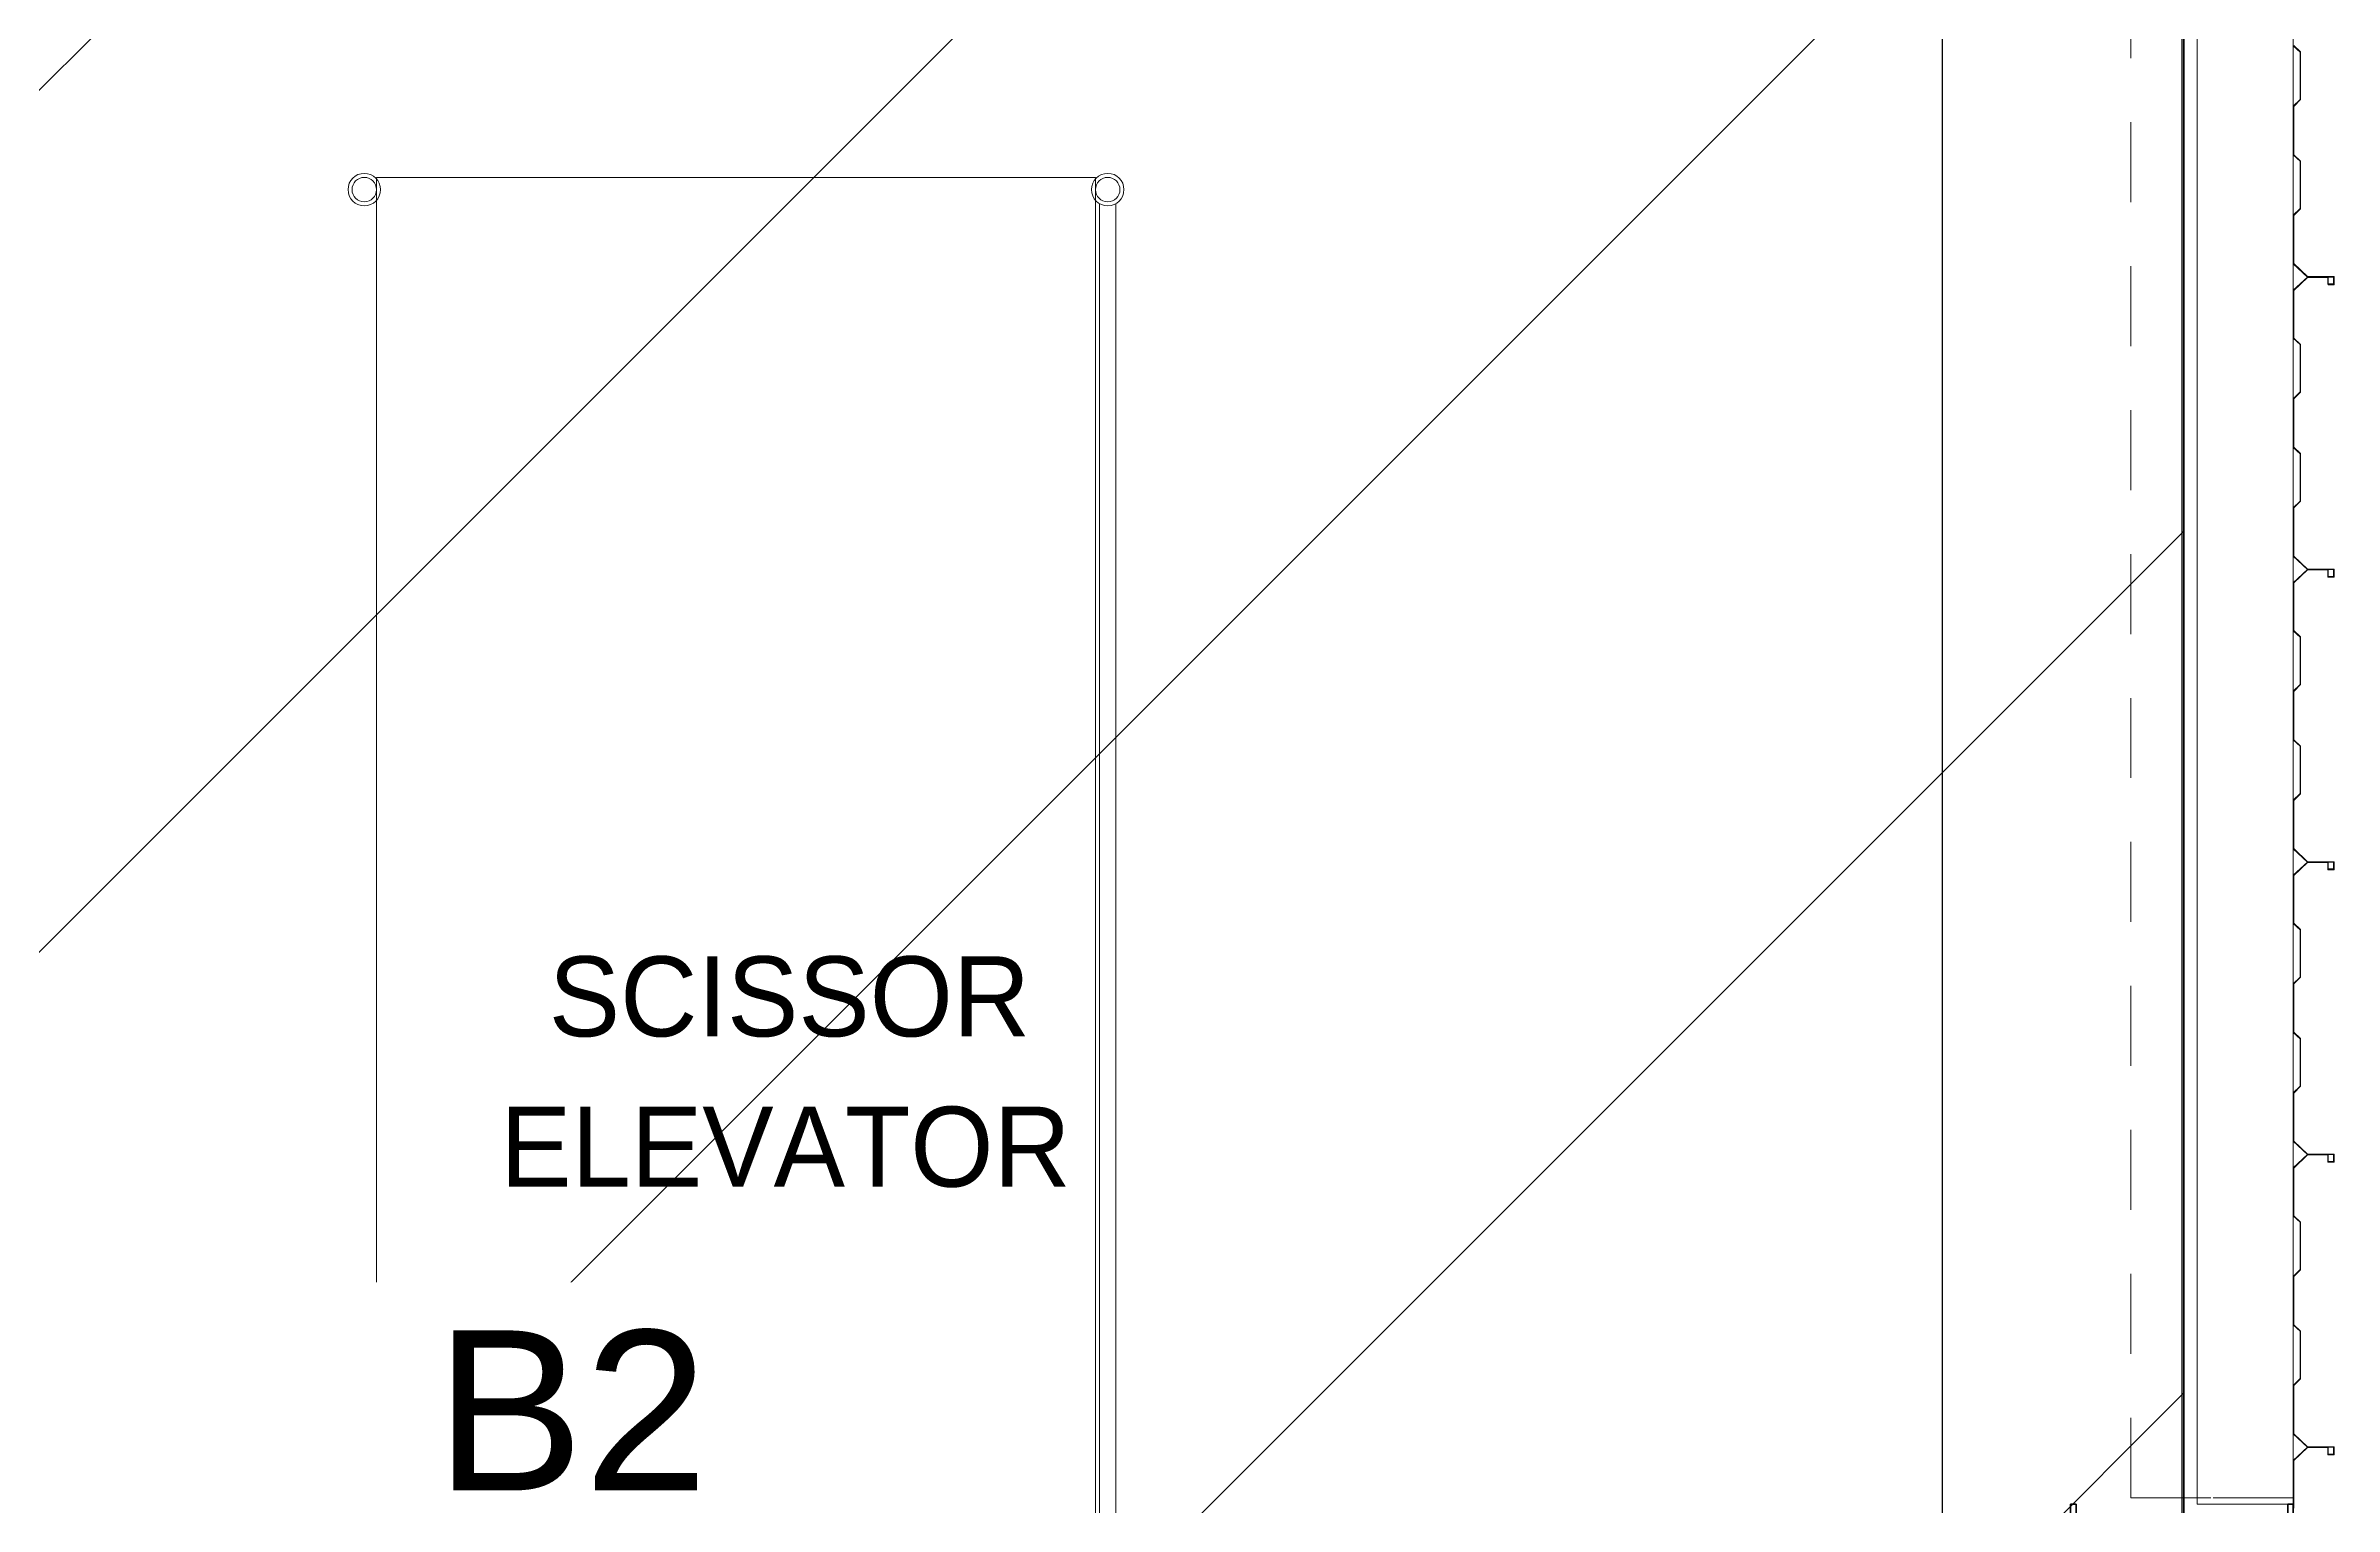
# Model space of a CAD drawing. Header units: metres. Extents: x 1.9 to 30.6, y -0.8 to 18.8.
# Drawn here: x 23.754 to 27.331, y 8.06 to 10.343 of the extents above; entities that cross this region are included whole.
import ezdxf

# ---------------------------------------------------------------- set-up
doc = ezdxf.new("R2010")
doc.units = ezdxf.units.M
doc.linetypes.add('Dash dot', pattern=[1.05, 0.5, -0.25, 0.05, -0.25])
doc.linetypes.add('Hidden', pattern=[0.2, 0.125, -0.075])
for name, color, linetype, lineweight in [('1', 7, 'Continuous', 18), ('A LARGUEROS', 7, 'Continuous', 9), ('A-EJES', 7, 'Continuous', 18), ('A-MURO', 7, 'Continuous', 25), ('A-TEXTOS', 7, 'Continuous', 18), ('G-IMPT', 7, 'Continuous', 18), ('GMI-COLUMNAS', 7, 'Continuous', 18), ('L-SITE', 7, 'Continuous', 18)]:
    doc.layers.add(name, color=color, linetype=linetype, lineweight=lineweight)
for name, color, linetype in [('ATR-ACHURADO', 9, 'Continuous'), ('ATR-AREAS', 1, 'Continuous'), ('ATR-TEXTO', 1, 'Continuous')]:
    doc.layers.add(name, color=color, linetype=linetype)
doc.styles.add('Arial', font='arial.ttf', dxfattribs={"height": 2e-05})
doc.styles.add('Nirmala UI Semilight_6', font='', dxfattribs={"height": 0.125})
doc.styles.get('Nirmala UI Semilight_6').set_extended_font_data('Nirmala UI Semilight')

# ---------------------------------------------------------------- blocks, each defined once
blk = doc.blocks.new('IR - W14X22-1578681-N_P_T_')
at = {"layer": 'GMI-COLUMNAS'}
h = blk.add_hatch(dxfattribs=at)
h.set_pattern_fill('FP_3', color=256, style=0, pattern_type=2)
h.set_pattern_definition([(315, (-8, 10.077), (0.1257236, 0.1257236), []), (315, (-7.809, 10.077), (0.1257236, 0.1257236), [])])
h.paths.add_polyline_path([(-0.0635, 0.174), (-0.0635, 0.1655), (-0.027, 0.1655), (-0.015, 0.1623), (-0.0061, 0.1534), (-0.0029, 0.1414), (-0.0029, -0.1414), (-0.0061, -0.1534), (-0.015, -0.1623), (-0.027, -0.1655), (-0.0635, -0.1655), (-0.0635, -0.174), (0.0635, -0.174), (0.0635, -0.1655), (0.027, -0.1655), (0.015, -0.1623), (0.0061, -0.1534), (0.0029, -0.1414), (0.0029, 0.1414), (0.0061, 0.1534), (0.015, 0.1623), (0.027, 0.1655), (0.0635, 0.1655), (0.0635, 0.174)])
at = {"layer": 'GMI-COLUMNAS', "lineweight": 35}
for p, q in [((0.0635, 0.174), (-0.0635, 0.174)), ((-0.0635, 0.174), (-0.0635, 0.1655)), ((-0.0635, 0.1655), (-0.027, 0.1655)), ((0.027, 0.1655), (0.0635, 0.1655)), ((0.0635, 0.1655), (0.0635, 0.174)), ((-0.0029, 0.1414), (-0.0029, -0.1414)), ((0.0029, -0.1414), (0.0029, 0.1414)), ((-0.027, -0.1655), (-0.0635, -0.1655)), ((-0.0635, -0.1655), (-0.0635, -0.174)), ((-0.0635, -0.174), (0.0635, -0.174)), ((0.0635, -0.1655), (0.027, -0.1655)), ((0.0635, -0.174), (0.0635, -0.1655))]:
    blk.add_line(p, q, dxfattribs=at)
for centre, start, end in [((-0.027, 0.1414), 0, 90), ((0.027, 0.1414), 90, 180), ((-0.027, -0.1414), 270, 0), ((0.027, -0.1414), 180, 270)]:
    blk.add_arc(centre, 0.0241, start, end, dxfattribs=at)
blk = doc.blocks.new('MontenC-Calibre14-GMI 1 - MONTEN _C_ 10_ CAL14 CON CLIPS A COLUMNA-1601146-N_P_T_')
at = {"layer": 'A LARGUEROS', "linetype": 'Hidden', "lineweight": 5}
for p, q in [((0.774, 0.127), (0.8491, 0.127)), ((0.8491, 0.127), (0.774, 0.127)), ((0.8491, 0.127), (0.9436, 0.127)), ((0.9436, 0.127), (0.8491, 0.127)), ((0.9436, 0.127), (1.0195, 0.127)), ((1.0195, 0.127), (0.9436, 0.127)), ((1.0195, 0.127), (1.114, 0.127)), ((1.114, 0.127), (1.0195, 0.127)), ((1.114, 0.127), (1.1897, 0.127)), ((1.1897, 0.127), (1.114, 0.127)), ((1.1897, 0.127), (1.2312, 0.127)), ((1.2312, 0.127), (1.1897, 0.127)), ((1.2312, 0.127), (1.3063, 0.127)), ((1.3063, 0.127), (1.2312, 0.127)), ((1.3063, 0.127), (1.4008, 0.127)), ((1.4008, 0.127), (1.3063, 0.127)), ((1.4008, 0.127), (1.4767, 0.127)), ((1.4767, 0.127), (1.4008, 0.127)), ((1.4767, 0.127), (1.5712, 0.127)), ((1.5712, 0.127), (1.4767, 0.127)), ((1.5712, 0.127), (1.6469, 0.127)), ((1.6469, 0.127), (1.5712, 0.127)), ((1.6469, 0.127), (1.6884, 0.127)), ((1.6884, 0.127), (1.6469, 0.127)), ((1.6884, 0.127), (1.7635, 0.127)), ((1.7635, 0.127), (1.6884, 0.127)), ((1.7635, 0.127), (1.858, 0.127)), ((1.858, 0.127), (1.7635, 0.127)), ((1.858, 0.127), (1.9339, 0.127)), ((1.9339, 0.127), (1.858, 0.127)), ((1.9339, 0.127), (2.0284, 0.127)), ((2.0284, 0.127), (1.9339, 0.127)), ((2.0284, 0.127), (2.1041, 0.127)), ((2.1041, 0.127), (2.0284, 0.127)), ((2.1041, 0.127), (2.1456, 0.127)), ((2.1456, 0.127), (2.1041, 0.127)), ((2.1456, 0.127), (2.2207, 0.127)), ((2.2207, 0.127), (2.1456, 0.127)), ((2.2207, 0.127), (2.3152, 0.127)), ((2.3152, 0.127), (2.2207, 0.127)), ((2.3152, 0.127), (2.3911, 0.127)), ((2.3911, 0.127), (2.3152, 0.127)), ((2.3911, 0.127), (2.4856, 0.127)), ((2.4856, 0.127), (2.3911, 0.127)), ((2.4856, 0.127), (2.5613, 0.127)), ((2.5613, 0.127), (2.4856, 0.127)), ((2.5613, 0.127), (2.6028, 0.127)), ((2.6028, 0.127), (2.5613, 0.127)), ((2.6028, 0.127), (2.6779, 0.127)), ((2.6779, 0.127), (2.6028, 0.127)), ((2.6779, 0.127), (2.7724, 0.127)), ((2.7724, 0.127), (2.6779, 0.127)), ((2.7724, 0.127), (2.8483, 0.127)), ((2.8483, 0.127), (2.7724, 0.127)), ((2.8483, 0.127), (2.9428, 0.127)), ((2.9428, 0.127), (2.8483, 0.127)), ((2.9428, 0.127), (3.0185, 0.127)), ((3.0185, 0.127), (2.9428, 0.127)), ((3.0185, 0.127), (3.06, 0.127)), ((3.06, 0.127), (3.0185, 0.127)), ((3.06, 0.127), (3.1185, 0.127)), ((3.1185, 0.127), (3.06, 0.127)), ((3.1185, 0.127), (3.1185, -0.127)), ((3.1185, -0.127), (3.1185, 0.127)), ((3.1185, -0.127), (-3.2107, -0.127)), ((3.1185, -0.127), (-3.2107, -0.127))]:
    blk.add_line(p, q, dxfattribs=at)
blk = doc.blocks.new('MontenC-Calibre14-GMI 1 - MONTEN _C_ 10_ CAL14 CON CLIPS A COLUMNA-V27-N_P_T_')
at = {"layer": 'A LARGUEROS', "linetype": 'Hidden', "lineweight": 5}
for p, q in [((0.774, 0.127), (0.8491, 0.127)), ((0.8491, 0.127), (0.774, 0.127)), ((0.8491, 0.127), (0.9436, 0.127)), ((0.9436, 0.127), (0.8491, 0.127)), ((0.9436, 0.127), (1.0195, 0.127)), ((1.0195, 0.127), (0.9436, 0.127)), ((1.0195, 0.127), (1.114, 0.127)), ((1.114, 0.127), (1.0195, 0.127)), ((1.114, 0.127), (1.1897, 0.127)), ((1.1897, 0.127), (1.114, 0.127)), ((1.1897, 0.127), (1.2312, 0.127)), ((1.2312, 0.127), (1.1897, 0.127)), ((1.2312, 0.127), (1.3063, 0.127)), ((1.3063, 0.127), (1.2312, 0.127)), ((1.3063, 0.127), (1.4008, 0.127)), ((1.4008, 0.127), (1.3063, 0.127)), ((1.4008, 0.127), (1.4767, 0.127)), ((1.4767, 0.127), (1.4008, 0.127)), ((1.4767, 0.127), (1.5712, 0.127)), ((1.5712, 0.127), (1.4767, 0.127)), ((1.5712, 0.127), (1.6469, 0.127)), ((1.6469, 0.127), (1.5712, 0.127)), ((1.6469, 0.127), (1.6884, 0.127)), ((1.6884, 0.127), (1.6469, 0.127)), ((1.6884, 0.127), (1.7635, 0.127)), ((1.7635, 0.127), (1.6884, 0.127)), ((1.7635, 0.127), (1.858, 0.127)), ((1.858, 0.127), (1.7635, 0.127)), ((1.858, 0.127), (1.9339, 0.127)), ((1.9339, 0.127), (1.858, 0.127)), ((1.9339, 0.127), (2.0284, 0.127)), ((2.0284, 0.127), (1.9339, 0.127)), ((2.0284, 0.127), (2.1041, 0.127)), ((2.1041, 0.127), (2.0284, 0.127)), ((2.1041, 0.127), (2.1456, 0.127)), ((2.1456, 0.127), (2.1041, 0.127)), ((2.1456, 0.127), (2.2207, 0.127)), ((2.2207, 0.127), (2.1456, 0.127)), ((2.2207, 0.127), (2.3152, 0.127)), ((2.3152, 0.127), (2.2207, 0.127)), ((2.3152, 0.127), (2.3911, 0.127)), ((2.3911, 0.127), (2.3152, 0.127)), ((2.3911, 0.127), (2.4856, 0.127)), ((2.4856, 0.127), (2.3911, 0.127)), ((2.4856, 0.127), (2.5613, 0.127)), ((2.5613, 0.127), (2.4856, 0.127)), ((2.5613, 0.127), (2.6028, 0.127)), ((2.6028, 0.127), (2.5613, 0.127)), ((2.6028, 0.127), (2.6779, 0.127)), ((2.6779, 0.127), (2.6028, 0.127)), ((2.6779, 0.127), (2.7724, 0.127)), ((2.7724, 0.127), (2.6779, 0.127)), ((2.7724, 0.127), (2.8483, 0.127)), ((2.8483, 0.127), (2.7724, 0.127)), ((2.8483, 0.127), (2.9428, 0.127)), ((2.9428, 0.127), (2.8483, 0.127)), ((2.9428, 0.127), (3.0185, 0.127)), ((3.0185, 0.127), (2.9428, 0.127)), ((3.0185, 0.127), (3.06, 0.127)), ((3.06, 0.127), (3.0185, 0.127)), ((3.06, 0.127), (3.1185, 0.127)), ((3.1185, 0.127), (3.06, 0.127)), ((3.1185, 0.127), (3.1185, -0.127)), ((3.1185, -0.127), (3.1185, 0.127)), ((3.1185, -0.127), (-3.2107, -0.127)), ((3.1185, -0.127), (-3.2107, -0.127))]:
    blk.add_line(p, q, dxfattribs=at)
blk = doc.blocks.new('MontenC-Calibre14-GMI 1 - MONTEN _C_ 10_ CAL14 CON CLIPS A COLUMNA-1582412-N_P_T_')
at = {"layer": 'A LARGUEROS', "linetype": 'Hidden', "lineweight": 5}
for p, q in [((1.6441, 0.127), (1.7386, 0.127)), ((1.7386, 0.127), (1.6441, 0.127)), ((1.7386, 0.127), (1.8145, 0.127)), ((1.8145, 0.127), (1.7386, 0.127)), ((1.8145, 0.127), (1.909, 0.127)), ((1.909, 0.127), (1.8145, 0.127)), ((1.909, 0.127), (1.9847, 0.127)), ((1.9847, 0.127), (1.909, 0.127)), ((1.9847, 0.127), (2.0262, 0.127)), ((2.0262, 0.127), (1.9847, 0.127)), ((2.0262, 0.127), (2.1013, 0.127)), ((2.1013, 0.127), (2.0262, 0.127)), ((2.1013, 0.127), (2.1958, 0.127)), ((2.1958, 0.127), (2.1013, 0.127)), ((2.1958, 0.127), (2.2717, 0.127)), ((2.2717, 0.127), (2.1958, 0.127)), ((2.2717, 0.127), (2.3662, 0.127)), ((2.3662, 0.127), (2.2717, 0.127)), ((2.3662, 0.127), (2.4419, 0.127)), ((2.4419, 0.127), (2.3662, 0.127)), ((2.4419, 0.127), (2.4834, 0.127)), ((2.4834, 0.127), (2.4419, 0.127)), ((2.4834, 0.127), (2.5585, 0.127)), ((2.5585, 0.127), (2.4834, 0.127)), ((2.5585, 0.127), (2.653, 0.127)), ((2.653, 0.127), (2.5585, 0.127)), ((2.653, 0.127), (2.7289, 0.127)), ((2.7289, 0.127), (2.653, 0.127)), ((2.7289, 0.127), (2.8234, 0.127)), ((2.8234, 0.127), (2.7289, 0.127)), ((2.8234, 0.127), (2.8991, 0.127)), ((2.8991, 0.127), (2.8234, 0.127)), ((2.8991, 0.127), (2.9406, 0.127)), ((2.9406, 0.127), (2.8991, 0.127)), ((2.9406, 0.127), (3.0157, 0.127)), ((3.0157, 0.127), (2.9406, 0.127)), ((3.0157, 0.127), (3.1102, 0.127)), ((3.1102, 0.127), (3.0157, 0.127)), ((3.1102, 0.127), (3.1861, 0.127)), ((3.1861, 0.127), (3.1102, 0.127)), ((3.1861, 0.127), (3.2806, 0.127)), ((3.2806, 0.127), (3.1861, 0.127)), ((3.2806, 0.127), (3.3563, 0.127)), ((3.3563, 0.127), (3.2806, 0.127)), ((3.3563, 0.127), (3.3978, 0.127)), ((3.3978, 0.127), (3.3563, 0.127)), ((3.3978, 0.127), (3.4729, 0.127)), ((3.4729, 0.127), (3.3978, 0.127)), ((3.4729, 0.127), (3.5674, 0.127)), ((3.5674, 0.127), (3.4729, 0.127)), ((3.5674, 0.127), (3.6433, 0.127)), ((3.6433, 0.127), (3.5674, 0.127)), ((3.6433, 0.127), (3.7378, 0.127)), ((3.7378, 0.127), (3.6433, 0.127)), ((3.7378, 0.127), (3.8135, 0.127)), ((3.8135, 0.127), (3.7378, 0.127)), ((3.8135, 0.127), (3.855, 0.127)), ((3.855, 0.127), (3.8135, 0.127)), ((3.855, 0.127), (3.9135, 0.127)), ((3.9135, 0.127), (3.855, 0.127)), ((3.9135, 0.127), (3.9135, -0.127)), ((3.9135, -0.127), (3.9135, 0.127)), ((3.9135, -0.127), (-3.9361, -0.127)), ((3.9135, -0.127), (-3.9361, -0.127))]:
    blk.add_line(p, q, dxfattribs=at)
blk = doc.blocks.new('MontenC-Calibre14-GMI 1 - MONTEN _C_ 10_ CAL14 CON CLIPS A COLUMNA-1582444-N_P_T_')
at = {"layer": 'A LARGUEROS', "linetype": 'Hidden', "lineweight": 5}
for p, q in [((1.4931, 0.127), (1.5682, 0.127)), ((1.5682, 0.127), (1.6627, 0.127)), ((1.6627, 0.127), (1.5682, 0.127)), ((1.6627, 0.127), (1.7387, 0.127)), ((1.7387, 0.127), (1.6627, 0.127)), ((1.7387, 0.127), (1.8332, 0.127)), ((1.8332, 0.127), (1.7387, 0.127)), ((1.8332, 0.127), (1.9089, 0.127)), ((1.9089, 0.127), (1.8332, 0.127)), ((1.9089, 0.127), (1.9503, 0.127)), ((1.9503, 0.127), (1.9089, 0.127)), ((1.9503, 0.127), (2.0254, 0.127)), ((2.0254, 0.127), (1.9503, 0.127)), ((2.0254, 0.127), (2.1199, 0.127)), ((2.1199, 0.127), (2.0254, 0.127)), ((2.1199, 0.127), (2.1959, 0.127)), ((2.1959, 0.127), (2.1199, 0.127)), ((2.1959, 0.127), (2.2904, 0.127)), ((2.2904, 0.127), (2.1959, 0.127)), ((2.2904, 0.127), (2.3661, 0.127)), ((2.3661, 0.127), (2.2904, 0.127)), ((2.3661, 0.127), (2.4075, 0.127)), ((2.4075, 0.127), (2.3661, 0.127)), ((2.4075, 0.127), (2.4826, 0.127)), ((2.4826, 0.127), (2.4075, 0.127)), ((2.4826, 0.127), (2.5771, 0.127)), ((2.5771, 0.127), (2.4826, 0.127)), ((2.5771, 0.127), (2.6531, 0.127)), ((2.6531, 0.127), (2.5771, 0.127)), ((2.6531, 0.127), (2.7476, 0.127)), ((2.7476, 0.127), (2.6531, 0.127)), ((2.7476, 0.127), (2.8233, 0.127)), ((2.8233, 0.127), (2.7476, 0.127)), ((2.8233, 0.127), (2.8647, 0.127)), ((2.8647, 0.127), (2.8233, 0.127)), ((2.8647, 0.127), (2.9398, 0.127)), ((2.9398, 0.127), (2.8647, 0.127)), ((2.9398, 0.127), (3.0343, 0.127)), ((3.0343, 0.127), (2.9398, 0.127)), ((3.0343, 0.127), (3.1103, 0.127)), ((3.1103, 0.127), (3.0343, 0.127)), ((3.1103, 0.127), (3.2048, 0.127)), ((3.2048, 0.127), (3.1103, 0.127)), ((3.2048, 0.127), (3.2805, 0.127)), ((3.2805, 0.127), (3.2048, 0.127)), ((3.2805, 0.127), (3.3219, 0.127)), ((3.3219, 0.127), (3.2805, 0.127)), ((3.3219, 0.127), (3.397, 0.127)), ((3.397, 0.127), (3.3219, 0.127)), ((3.397, 0.127), (3.4915, 0.127)), ((3.4915, 0.127), (3.397, 0.127)), ((3.4915, 0.127), (3.5675, 0.127)), ((3.5675, 0.127), (3.4915, 0.127)), ((3.5675, 0.127), (3.662, 0.127)), ((3.662, 0.127), (3.5675, 0.127)), ((3.662, 0.127), (3.7377, 0.127)), ((3.7377, 0.127), (3.662, 0.127)), ((3.7377, 0.127), (3.7791, 0.127)), ((3.7791, 0.127), (3.7377, 0.127)), ((3.7791, 0.127), (3.8376, 0.127)), ((3.8376, 0.127), (3.7791, 0.127)), ((3.8376, 0.127), (3.8376, -0.127)), ((3.8376, -0.127), (3.8376, 0.127)), ((3.8376, -0.127), (-4.012, -0.127)), ((3.8376, -0.127), (-4.012, -0.127))]:
    blk.add_line(p, q, dxfattribs=at)
blk = doc.blocks.new('MontenC-Calibre14-GMI 1 - MONTEN _C_ 10_ CAL14 CON CLIPS A COLUMNA-1582504-N_P_T_')
at = {"layer": 'A LARGUEROS', "linetype": 'Hidden', "lineweight": 5}
for p, q in [((1.4931, 0.127), (1.5682, 0.127)), ((1.5682, 0.127), (1.6627, 0.127)), ((1.6627, 0.127), (1.5682, 0.127)), ((1.6627, 0.127), (1.7387, 0.127)), ((1.7387, 0.127), (1.6627, 0.127)), ((1.7387, 0.127), (1.8332, 0.127)), ((1.8332, 0.127), (1.7387, 0.127)), ((1.8332, 0.127), (1.9089, 0.127)), ((1.9089, 0.127), (1.8332, 0.127)), ((1.9089, 0.127), (1.9503, 0.127)), ((1.9503, 0.127), (1.9089, 0.127)), ((1.9503, 0.127), (2.0254, 0.127)), ((2.0254, 0.127), (1.9503, 0.127)), ((2.0254, 0.127), (2.1199, 0.127)), ((2.1199, 0.127), (2.0254, 0.127)), ((2.1199, 0.127), (2.1959, 0.127)), ((2.1959, 0.127), (2.1199, 0.127)), ((2.1959, 0.127), (2.2904, 0.127)), ((2.2904, 0.127), (2.1959, 0.127)), ((2.2904, 0.127), (2.3661, 0.127)), ((2.3661, 0.127), (2.2904, 0.127)), ((2.3661, 0.127), (2.4075, 0.127)), ((2.4075, 0.127), (2.3661, 0.127)), ((2.4075, 0.127), (2.4826, 0.127)), ((2.4826, 0.127), (2.4075, 0.127)), ((2.4826, 0.127), (2.5771, 0.127)), ((2.5771, 0.127), (2.4826, 0.127)), ((2.5771, 0.127), (2.6531, 0.127)), ((2.6531, 0.127), (2.5771, 0.127)), ((2.6531, 0.127), (2.7476, 0.127)), ((2.7476, 0.127), (2.6531, 0.127)), ((2.7476, 0.127), (2.8233, 0.127)), ((2.8233, 0.127), (2.7476, 0.127)), ((2.8233, 0.127), (2.8647, 0.127)), ((2.8647, 0.127), (2.8233, 0.127)), ((2.8647, 0.127), (2.9398, 0.127)), ((2.9398, 0.127), (2.8647, 0.127)), ((2.9398, 0.127), (3.0343, 0.127)), ((3.0343, 0.127), (2.9398, 0.127)), ((3.0343, 0.127), (3.1103, 0.127)), ((3.1103, 0.127), (3.0343, 0.127)), ((3.1103, 0.127), (3.2048, 0.127)), ((3.2048, 0.127), (3.1103, 0.127)), ((3.2048, 0.127), (3.2805, 0.127)), ((3.2805, 0.127), (3.2048, 0.127)), ((3.2805, 0.127), (3.3219, 0.127)), ((3.3219, 0.127), (3.2805, 0.127)), ((3.3219, 0.127), (3.397, 0.127)), ((3.397, 0.127), (3.3219, 0.127)), ((3.397, 0.127), (3.4915, 0.127)), ((3.4915, 0.127), (3.397, 0.127)), ((3.4915, 0.127), (3.5675, 0.127)), ((3.5675, 0.127), (3.4915, 0.127)), ((3.5675, 0.127), (3.662, 0.127)), ((3.662, 0.127), (3.5675, 0.127)), ((3.662, 0.127), (3.7377, 0.127)), ((3.7377, 0.127), (3.662, 0.127)), ((3.7377, 0.127), (3.7791, 0.127)), ((3.7791, 0.127), (3.7377, 0.127)), ((3.7791, 0.127), (3.8376, 0.127)), ((3.8376, 0.127), (3.7791, 0.127)), ((3.8376, 0.127), (3.8376, -0.127)), ((3.8376, -0.127), (3.8376, 0.127)), ((3.8376, -0.127), (-4.012, -0.127)), ((3.8376, -0.127), (-4.012, -0.127))]:
    blk.add_line(p, q, dxfattribs=at)
blk = doc.blocks.new('MontenC-Calibre14-GMI 1 - MONTEN _C_ 10_ CAL14 CON CLIPS A COLUMNA-1582571-N_P_T_')
at = {"layer": 'A LARGUEROS', "linetype": 'Hidden', "lineweight": 5}
for p, q in [((1.5682, 0.127), (1.6627, 0.127)), ((1.6627, 0.127), (1.5682, 0.127)), ((1.7387, 0.127), (1.6627, 0.127)), ((1.7387, 0.127), (1.8332, 0.127)), ((1.8332, 0.127), (1.7387, 0.127)), ((1.9089, 0.127), (1.8332, 0.127)), ((1.9089, 0.127), (1.9503, 0.127)), ((1.9503, 0.127), (1.9089, 0.127)), ((2.0254, 0.127), (1.9503, 0.127)), ((2.0254, 0.127), (2.1199, 0.127)), ((2.1199, 0.127), (2.0254, 0.127)), ((2.1959, 0.127), (2.1199, 0.127)), ((2.1959, 0.127), (2.2904, 0.127)), ((2.2904, 0.127), (2.1959, 0.127)), ((2.3661, 0.127), (2.2904, 0.127)), ((2.3661, 0.127), (2.4075, 0.127)), ((2.4075, 0.127), (2.3661, 0.127)), ((2.4826, 0.127), (2.4075, 0.127)), ((2.4826, 0.127), (2.5771, 0.127)), ((2.5771, 0.127), (2.4826, 0.127)), ((2.6531, 0.127), (2.5771, 0.127)), ((2.6531, 0.127), (2.7476, 0.127)), ((2.7476, 0.127), (2.6531, 0.127)), ((2.8233, 0.127), (2.7476, 0.127)), ((2.8233, 0.127), (2.8647, 0.127)), ((2.8647, 0.127), (2.8233, 0.127)), ((2.9398, 0.127), (2.8647, 0.127)), ((2.9398, 0.127), (3.0343, 0.127)), ((3.0343, 0.127), (2.9398, 0.127)), ((3.1103, 0.127), (3.0343, 0.127)), ((3.1103, 0.127), (3.2048, 0.127)), ((3.2048, 0.127), (3.1103, 0.127)), ((3.2805, 0.127), (3.2048, 0.127)), ((3.2805, 0.127), (3.3219, 0.127)), ((3.3219, 0.127), (3.2805, 0.127)), ((3.397, 0.127), (3.3219, 0.127)), ((3.397, 0.127), (3.4915, 0.127)), ((3.4915, 0.127), (3.397, 0.127)), ((3.5675, 0.127), (3.4915, 0.127)), ((3.5675, 0.127), (3.662, 0.127)), ((3.662, 0.127), (3.5675, 0.127)), ((3.7377, 0.127), (3.662, 0.127)), ((3.7377, 0.127), (3.7791, 0.127)), ((3.7791, 0.127), (3.7377, 0.127)), ((3.8376, 0.127), (3.7791, 0.127)), ((3.8376, 0.127), (3.8376, -0.127)), ((3.8376, -0.127), (3.8376, 0.127)), ((3.8376, -0.127), (-4.0154, -0.127)), ((3.8376, -0.127), (-4.0154, -0.127))]:
    blk.add_line(p, q, dxfattribs=at)
blk = doc.blocks.new('Andamiaje - 1600 x 2800 x 3000-1597659-N_P_T_')
at = {"layer": 'L-SITE'}
for p, q in [((-1.41, 0.5619), (1.41, 0.5619)), ((-1.41, -0.5619), (-1.41, 0.5619)), ((1.41, 0.5619), (1.41, -0.5619)), ((1.41, -0.5619), (-1.41, -0.5619)), ((1.3694, -0.5683), (-1.3694, -0.5683)), ((1.3694, -0.5683), (-1.3694, -0.5683)), ((-1.3694, -0.5937), (1.3694, -0.5937)), ((-1.3694, -0.5937), (1.3694, -0.5937))]:
    blk.add_line(p, q, dxfattribs=at)
for centre, radius, start, end in [((-1.391, 0.5809), 0.0254, 360, 180), ((-1.391, 0.5809), 0.0254, 180, 360), ((-1.391, 0.5809), 0.0191, 0, 180), ((-1.391, 0.5809), 0.019, 0, 180), ((-1.391, 0.5809), 0.0191, 180, 0), ((-1.391, 0.5809), 0.019, 180, 0), ((1.3909, 0.5809), 0.0254, 0, 180), ((1.3909, 0.5809), 0.0254, 180, 360), ((1.3909, 0.5809), 0.0191, 0, 180), ((1.3909, 0.5809), 0.0191, 0, 180), ((1.3909, 0.5809), 0.0191, 180, 0), ((1.3909, 0.5809), 0.0191, 180, 0), ((-1.391, -0.581), 0.0254, 0, 180), ((-1.391, -0.581), 0.019, 0, 180), ((-1.391, -0.581), 0.019, 0, 180), ((1.3909, -0.581), 0.0254, 0, 180), ((1.3909, -0.581), 0.0191, 0, 180), ((1.3909, -0.581), 0.0191, 0, 180), ((-1.391, -0.581), 0.0254, 180, 360), ((-1.391, -0.581), 0.019, 180, 0), ((-1.391, -0.581), 0.019, 180, 0), ((1.3909, -0.581), 0.0254, 180, 360), ((1.3909, -0.581), 0.0191, 180, 0), ((1.3909, -0.581), 0.0191, 180, 0)]:
    blk.add_arc(centre, radius, start, end, dxfattribs=at)
blk = doc.blocks.new('Lamina_Laminación_KR18 - Lamina_Laminación_KR18-V93-N_P_T_')
at = {"layer": 'G-IMPT', "color": 3, "true_color": 0x00ff00, "insert": (-0.1592, -0.0244), "char_height": 0.00002, "width": 0.0000837, "attachment_point": 2, "line_spacing_factor": 0.941778, "style": 'Arial'}
blk.add_mtext('45,72', dxfattribs=at)
at = {"layer": 'G-IMPT', "color": 3, "true_color": 0x00ff00, "insert": (-0.1589, -0.0245), "char_height": 0.00002, "width": 0.0000465, "attachment_point": 2, "rotation": 90, "line_spacing_factor": 0.941778, "style": 'Arial'}
blk.add_mtext('6,4', dxfattribs=at)
blk = doc.blocks.new('Lamina_Laminación_KR18 - Lamina_Laminación_KR18-V94-N_P_T_')
at = {"layer": 'G-IMPT', "color": 3, "true_color": 0x00ff00, "insert": (-0.1592, -0.0244), "char_height": 0.00002, "width": 0.0000837, "attachment_point": 2, "line_spacing_factor": 0.941778, "style": 'Arial'}
blk.add_mtext('45,72', dxfattribs=at)
at = {"layer": 'G-IMPT', "color": 3, "true_color": 0x00ff00, "insert": (-0.1589, -0.0245), "char_height": 0.00002, "width": 0.0000465, "attachment_point": 2, "rotation": 90, "line_spacing_factor": 0.941778, "style": 'Arial'}
blk.add_mtext('6,4', dxfattribs=at)
blk = doc.blocks.new('Lamina_Laminación_KR18 - Lamina_Laminación_KR18-V95-N_P_T_')
at = {"layer": 'G-IMPT', "color": 3, "true_color": 0x00ff00, "insert": (-0.1592, -0.0244), "char_height": 0.00002, "width": 0.0000837, "attachment_point": 2, "line_spacing_factor": 0.941778, "style": 'Arial'}
blk.add_mtext('45,72', dxfattribs=at)
at = {"layer": 'G-IMPT', "color": 3, "true_color": 0x00ff00, "insert": (-0.1589, -0.0245), "char_height": 0.00002, "width": 0.0000465, "attachment_point": 2, "rotation": 90, "line_spacing_factor": 0.941778, "style": 'Arial'}
blk.add_mtext('6,4', dxfattribs=at)
blk = doc.blocks.new('Lamina_Laminación_KR18 - Lamina_Laminación_KR18-V96-N_P_T_')
at = {"layer": 'G-IMPT', "color": 3, "true_color": 0x00ff00, "insert": (-0.1592, -0.0244), "char_height": 0.00002, "width": 0.0000837, "attachment_point": 2, "line_spacing_factor": 0.941778, "style": 'Arial'}
blk.add_mtext('45,72', dxfattribs=at)
at = {"layer": 'G-IMPT', "color": 3, "true_color": 0x00ff00, "insert": (-0.1589, -0.0245), "char_height": 0.00002, "width": 0.0000465, "attachment_point": 2, "rotation": 90, "line_spacing_factor": 0.941778, "style": 'Arial'}
blk.add_mtext('6,4', dxfattribs=at)
blk = doc.blocks.new('Lamina_Laminación_KR18 - Lamina_Laminación_KR18-V97-N_P_T_')
at = {"layer": 'G-IMPT', "color": 3, "true_color": 0x00ff00, "insert": (-0.1592, -0.0244), "char_height": 0.00002, "width": 0.0000837, "attachment_point": 2, "line_spacing_factor": 0.941778, "style": 'Arial'}
blk.add_mtext('45,72', dxfattribs=at)
at = {"layer": 'G-IMPT', "color": 3, "true_color": 0x00ff00, "insert": (-0.1589, -0.0245), "char_height": 0.00002, "width": 0.0000465, "attachment_point": 2, "rotation": 90, "line_spacing_factor": 0.941778, "style": 'Arial'}
blk.add_mtext('6,4', dxfattribs=at)

msp = doc.modelspace()

# ---------------------------------------------------------------- hatches: boundary and pattern name
at = {"layer": 'ATR-ACHURADO'}
h = msp.add_hatch(dxfattribs=at)
h.set_pattern_fill('ANSI31', scale=0.3)
h.paths.add_polyline_path([(22.056, 4), (27.096, 4), (27.096, 12), (22.056, 12)])

# ---------------------------------------------------------------- linework, layer by layer
at = {"color": 6}
for points in [[(17.016, 16), (27.0929, 16), (27.0929, 0)], [(26.7179, 16), (26.7179, 0)]]:
    msp.add_lwpolyline(points, dxfattribs=at)
at = {"layer": '1'}
for p, q in [((27.2668, 10.3429), (27.2775, 10.333)), ((27.2781, 10.3333), (27.2675, 10.3432)), ((27.2775, 10.333), (27.2775, 10.259)), ((27.2781, 10.2588), (27.2781, 10.3333)), ((27.2775, 10.259), (27.2668, 10.2484)), ((27.2668, 10.2484), (27.2668, 10.1725)), ((27.2675, 10.2482), (27.2781, 10.2588)), ((27.2675, 10.1727), (27.2675, 10.2482)), ((27.2668, 10.1725), (27.2775, 10.1626)), ((27.2781, 10.1628), (27.2675, 10.1727)), ((27.2775, 10.1626), (27.2775, 10.0886)), ((27.2781, 10.0883), (27.2781, 10.1628)), ((27.2775, 10.0886), (27.2668, 10.078)), ((27.2675, 10.0777), (27.2781, 10.0883)), ((27.2668, 10.078), (27.2668, 10.0023)), ((27.2675, 10.0025), (27.2675, 10.0777)), ((27.2668, 10.0023), (27.2891, 9.9815)), ((27.2891, 9.9815), (27.2668, 9.9608)), ((27.2893, 9.9821), (27.2675, 10.0025)), ((27.2675, 9.9605), (27.2893, 9.9809)), ((27.3212, 9.9815), (27.2891, 9.9815)), ((27.2891, 9.9815), (27.3302, 9.9815)), ((27.3308, 9.9821), (27.2893, 9.9821)), ((27.2893, 9.9809), (27.3206, 9.9809)), ((27.3206, 9.9809), (27.3206, 9.9701)), ((27.3212, 9.9707), (27.3212, 9.9815)), ((27.3302, 9.9815), (27.3296, 9.9809)), ((27.3296, 9.9809), (27.3296, 9.9707)), ((27.3302, 9.9701), (27.3302, 9.9815)), ((27.3302, 9.9815), (27.3302, 9.9701)), ((27.3308, 9.9695), (27.3308, 9.9821)), ((27.2668, 9.9608), (27.2668, 9.8857)), ((27.2675, 9.886), (27.2675, 9.9605)), ((27.3206, 9.9701), (27.3302, 9.9701)), ((27.3302, 9.9701), (27.3206, 9.9701)), ((27.3206, 9.9701), (27.3212, 9.9695)), ((27.3296, 9.9707), (27.3212, 9.9707)), ((27.3212, 9.9695), (27.3308, 9.9695)), ((27.2668, 9.8857), (27.2775, 9.8758)), ((27.2781, 9.8761), (27.2675, 9.886)), ((27.2775, 9.8758), (27.2775, 9.8018)), ((27.2781, 9.8016), (27.2781, 9.8761)), ((27.2775, 9.8018), (27.2668, 9.7912)), ((27.2675, 9.791), (27.2781, 9.8016)), ((27.2668, 9.7912), (27.2668, 9.7153)), ((27.2675, 9.7155), (27.2675, 9.791)), ((27.2668, 9.7153), (27.2775, 9.7054)), ((27.2781, 9.7056), (27.2675, 9.7155)), ((27.2775, 9.7054), (27.2775, 9.6314)), ((27.2781, 9.6311), (27.2781, 9.7056)), ((27.2775, 9.6314), (27.2668, 9.6208)), ((27.2675, 9.6205), (27.2781, 9.6311)), ((27.2668, 9.6208), (27.2668, 9.5451)), ((27.2675, 9.5453), (27.2675, 9.6205)), ((27.2668, 9.5451), (27.2891, 9.5243)), ((27.2891, 9.5243), (27.2668, 9.5036)), ((27.2893, 9.5249), (27.2675, 9.5453)), ((27.2675, 9.5033), (27.2893, 9.5237)), ((27.3212, 9.5243), (27.2891, 9.5243)), ((27.2891, 9.5243), (27.3302, 9.5243)), ((27.3308, 9.5249), (27.2893, 9.5249)), ((27.2893, 9.5237), (27.3206, 9.5237)), ((27.3206, 9.5237), (27.3206, 9.5129)), ((27.3212, 9.5135), (27.3212, 9.5243)), ((27.3302, 9.5243), (27.3296, 9.5237)), ((27.3296, 9.5237), (27.3296, 9.5135)), ((27.3302, 9.5129), (27.3302, 9.5243)), ((27.3302, 9.5243), (27.3302, 9.5129)), ((27.3308, 9.5123), (27.3308, 9.5249)), ((27.2668, 9.5036), (27.2668, 9.4285)), ((27.2675, 9.4288), (27.2675, 9.5033)), ((27.3206, 9.5129), (27.3302, 9.5129)), ((27.3302, 9.5129), (27.3206, 9.5129)), ((27.3206, 9.5129), (27.3212, 9.5123)), ((27.3296, 9.5135), (27.3212, 9.5135)), ((27.3212, 9.5123), (27.3308, 9.5123)), ((27.2668, 9.4285), (27.2775, 9.4186)), ((27.2781, 9.4189), (27.2675, 9.4288)), ((27.2775, 9.4186), (27.2775, 9.3446)), ((27.2781, 9.3444), (27.2781, 9.4189)), ((27.2775, 9.3446), (27.2668, 9.334)), ((27.2675, 9.3338), (27.2781, 9.3444)), ((27.2668, 9.334), (27.2668, 9.2581)), ((27.2675, 9.2583), (27.2675, 9.3338)), ((27.2668, 9.2581), (27.2775, 9.2482)), ((27.2781, 9.2484), (27.2675, 9.2583)), ((27.2775, 9.2482), (27.2775, 9.1742)), ((27.2781, 9.1739), (27.2781, 9.2484)), ((27.2775, 9.1742), (27.2668, 9.1636)), ((27.2668, 9.1636), (27.2668, 9.0879)), ((27.2675, 9.1633), (27.2781, 9.1739)), ((27.2675, 9.0881), (27.2675, 9.1633)), ((27.2668, 9.0879), (27.2891, 9.0671)), ((27.2893, 9.0677), (27.2675, 9.0881)), ((27.2891, 9.0671), (27.2668, 9.0464)), ((27.2675, 9.0461), (27.2893, 9.0665)), ((27.3212, 9.0671), (27.2891, 9.0671)), ((27.2891, 9.0671), (27.3302, 9.0671)), ((27.3308, 9.0677), (27.2893, 9.0677)), ((27.2893, 9.0665), (27.3206, 9.0665)), ((27.3206, 9.0665), (27.3206, 9.0557)), ((27.3206, 9.0557), (27.3302, 9.0557)), ((27.3302, 9.0557), (27.3206, 9.0557)), ((27.3206, 9.0557), (27.3212, 9.0551)), ((27.3212, 9.0563), (27.3212, 9.0671)), ((27.3296, 9.0563), (27.3212, 9.0563)), ((27.3212, 9.0551), (27.3308, 9.0551)), ((27.3302, 9.0671), (27.3296, 9.0665)), ((27.3296, 9.0665), (27.3296, 9.0563)), ((27.3302, 9.0557), (27.3302, 9.0671)), ((27.3302, 9.0671), (27.3302, 9.0557)), ((27.3308, 9.0551), (27.3308, 9.0677)), ((27.2668, 9.0464), (27.2668, 8.9713)), ((27.2675, 8.9716), (27.2675, 9.0461)), ((27.2668, 8.9713), (27.2775, 8.9614)), ((27.2781, 8.9617), (27.2675, 8.9716)), ((27.2775, 8.9614), (27.2775, 8.8874)), ((27.2781, 8.8872), (27.2781, 8.9617)), ((27.2775, 8.8874), (27.2668, 8.8768)), ((27.2668, 8.8768), (27.2668, 8.8009)), ((27.2675, 8.8766), (27.2781, 8.8872)), ((27.2675, 8.8011), (27.2675, 8.8766)), ((27.2668, 8.8009), (27.2775, 8.791)), ((27.2781, 8.7912), (27.2675, 8.8011)), ((27.2775, 8.791), (27.2775, 8.717)), ((27.2781, 8.7167), (27.2781, 8.7912)), ((27.2775, 8.717), (27.2668, 8.7064)), ((27.2668, 8.7064), (27.2668, 8.6307)), ((27.2675, 8.7061), (27.2781, 8.7167)), ((27.2675, 8.6309), (27.2675, 8.7061)), ((27.2668, 8.6307), (27.2891, 8.6099)), ((27.2893, 8.6105), (27.2675, 8.6309)), ((27.2891, 8.6099), (27.2668, 8.5892)), ((27.2668, 8.5892), (27.2668, 8.5141)), ((27.2675, 8.5889), (27.2893, 8.6093)), ((27.2675, 8.5144), (27.2675, 8.5889)), ((27.3212, 8.6099), (27.2891, 8.6099)), ((27.2891, 8.6099), (27.3302, 8.6099)), ((27.3308, 8.6105), (27.2893, 8.6105)), ((27.2893, 8.6093), (27.3206, 8.6093)), ((27.3206, 8.6093), (27.3206, 8.5985)), ((27.3206, 8.5985), (27.3302, 8.5985)), ((27.3302, 8.5985), (27.3206, 8.5985)), ((27.3206, 8.5985), (27.3212, 8.5979)), ((27.3212, 8.5991), (27.3212, 8.6099)), ((27.3296, 8.5991), (27.3212, 8.5991)), ((27.3212, 8.5979), (27.3308, 8.5979)), ((27.3302, 8.6099), (27.3296, 8.6093)), ((27.3296, 8.6093), (27.3296, 8.5991)), ((27.3302, 8.5985), (27.3302, 8.6099)), ((27.3302, 8.6099), (27.3302, 8.5985)), ((27.3308, 8.5979), (27.3308, 8.6105)), ((27.2668, 8.5141), (27.2775, 8.5042)), ((27.2781, 8.5045), (27.2675, 8.5144)), ((27.2775, 8.5042), (27.2775, 8.4302)), ((27.2781, 8.43), (27.2781, 8.5045)), ((27.2775, 8.4302), (27.2668, 8.4196)), ((27.2668, 8.4196), (27.2668, 8.3437)), ((27.2675, 8.4194), (27.2781, 8.43)), ((27.2675, 8.3439), (27.2675, 8.4194)), ((27.2668, 8.3437), (27.2775, 8.3338)), ((27.2781, 8.334), (27.2675, 8.3439)), ((27.2775, 8.3338), (27.2775, 8.2598)), ((27.2781, 8.2595), (27.2781, 8.334)), ((27.2775, 8.2598), (27.2668, 8.2492)), ((27.2668, 8.2492), (27.2668, 8.1735)), ((27.2675, 8.2489), (27.2781, 8.2595)), ((27.2675, 8.1737), (27.2675, 8.2489)), ((27.2668, 8.1735), (27.2891, 8.1527)), ((27.2893, 8.1533), (27.2675, 8.1737)), ((27.2891, 8.1527), (27.2668, 8.132)), ((27.2668, 8.132), (27.2668, 8.0635)), ((27.2675, 8.1317), (27.2893, 8.1521)), ((27.2675, 8.0572), (27.2675, 8.1317)), ((27.3212, 8.1527), (27.2891, 8.1527)), ((27.2891, 8.1527), (27.3302, 8.1527)), ((27.3308, 8.1533), (27.2893, 8.1533)), ((27.2893, 8.1521), (27.3206, 8.1521)), ((27.3206, 8.1521), (27.3206, 8.1413)), ((27.3206, 8.1413), (27.3302, 8.1413)), ((27.3302, 8.1413), (27.3206, 8.1413)), ((27.3206, 8.1413), (27.3212, 8.1407)), ((27.3212, 8.1419), (27.3212, 8.1527)), ((27.3296, 8.1419), (27.3212, 8.1419)), ((27.3212, 8.1407), (27.3308, 8.1407)), ((27.3302, 8.1527), (27.3296, 8.1521)), ((27.3296, 8.1521), (27.3296, 8.1419)), ((27.3302, 8.1413), (27.3302, 8.1527)), ((27.3302, 8.1527), (27.3302, 8.1413)), ((27.3308, 8.1407), (27.3308, 8.1533))]:
    msp.add_line(p, q, dxfattribs=at)
at = {"layer": 'A-EJES', "color": 253, "linetype": 'Dash dot', "true_color": 0xaaaaaa}
for p, q in [((27.0929, 17.24), (27.0929, 8.6083)), ((27.0929, 8.5575), (27.0929, -0.0741))]:
    msp.add_line(p, q, dxfattribs=at)
at = {"layer": 'A-MURO', "color": 9, "lineweight": 18, "true_color": 0xc0c0c0}
for p, q in [((27.1168, 8.0635), (27.1168, 14.5045)), ((27.2668, 12.704), (27.2668, 8.0735)), ((27.2583, 8.0635), (27.1168, 8.0635))]:
    msp.add_line(p, q, dxfattribs=at)
at = {"layer": 'ATR-AREAS', "lineweight": 35}
msp.add_lwpolyline([(22.056, 4), (27.096, 4), (27.096, 12), (22.056, 12)], close=True, dxfattribs=at)

# ---------------------------------------------------------------- block references
at = {"layer": 'A LARGUEROS', "linetype": 'Hidden', "lineweight": 5, "rotation": 269.9999999999999}
for name, p in [('MontenC-Calibre14-GMI 1 - MONTEN _C_ 10_ CAL14 CON CLIPS A COLUMNA-1582412-N_P_T_', (27.1398, 11.987)), ('MontenC-Calibre14-GMI 1 - MONTEN _C_ 10_ CAL14 CON CLIPS A COLUMNA-1582504-N_P_T_', (27.1398, 11.9111)), ('MontenC-Calibre14-GMI 1 - MONTEN _C_ 10_ CAL14 CON CLIPS A COLUMNA-1582571-N_P_T_', (27.1398, 11.9111)), ('MontenC-Calibre14-GMI 1 - MONTEN _C_ 10_ CAL14 CON CLIPS A COLUMNA-1582444-N_P_T_', (27.1398, 11.9111)), ('MontenC-Calibre14-GMI 1 - MONTEN _C_ 10_ CAL14 CON CLIPS A COLUMNA-1582444-N_P_T_', (27.1398, 11.9111)), ('MontenC-Calibre14-GMI 1 - MONTEN _C_ 10_ CAL14 CON CLIPS A COLUMNA-1601146-N_P_T_', (27.1398, 11.192)), ('MontenC-Calibre14-GMI 1 - MONTEN _C_ 10_ CAL14 CON CLIPS A COLUMNA-V27-N_P_T_', (27.1398, 11.192))]:
    msp.add_blockref(name, p, dxfattribs=at)
at = {"layer": 'G-IMPT', "rotation": 269.9999999999998}
for name, p in [('Lamina_Laminación_KR18 - Lamina_Laminación_KR18-V97-N_P_T_', (27.2668, 9.7532)), ('Lamina_Laminación_KR18 - Lamina_Laminación_KR18-V96-N_P_T_', (27.2668, 9.296)), ('Lamina_Laminación_KR18 - Lamina_Laminación_KR18-V95-N_P_T_', (27.2668, 8.8388)), ('Lamina_Laminación_KR18 - Lamina_Laminación_KR18-V94-N_P_T_', (27.2668, 8.3816)), ('Lamina_Laminación_KR18 - Lamina_Laminación_KR18-V93-N_P_T_', (27.2668, 7.9244))]:
    msp.add_blockref(name, p, dxfattribs=at)
at = {"layer": 'GMI-COLUMNAS', "lineweight": 35, "rotation": 90}
msp.add_blockref('IR - W14X22-1578681-N_P_T_', (27.0929, 8), dxfattribs=at)
at = {"layer": 'L-SITE', "rotation": 90.0000000000001}
msp.add_blockref('Andamiaje - 1600 x 2800 x 3000-1597659-N_P_T_', (24.833, 8.7272), dxfattribs=at)

# ---------------------------------------------------------------- texts
at = {"layer": 'A-TEXTOS', "char_height": 0.125, "attachment_point": 1, "style": 'Nirmala UI Semilight_6'}
for s, insert, width in [('SCISSOR ', (24.5404, 8.9197), 0.853797), ('ELEVATOR', (24.4644, 8.6848), 0.97405)]:
    msp.add_mtext(s, dxfattribs=dict(at, insert=insert, width=width))

# ---------------------------------------------------------------- next in the draw order: texts
at = {"layer": 'ATR-TEXTO', "insert": (24.576, 8), "char_height": 0.25, "attachment_point": 5, "style": 'Arial', "bg_fill": 3, "box_fill_scale": 1.3, "bg_fill_color": 0}
msp.add_mtext('B2\\P40.32 m²', dxfattribs=at)

doc.saveas('drawing.dxf')
